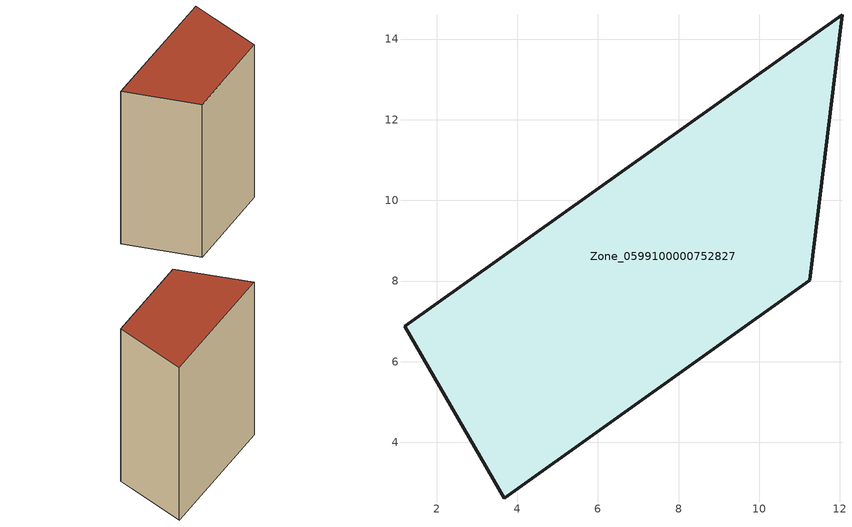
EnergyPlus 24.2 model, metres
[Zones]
Zone_0599100000752827
 floor ground (C_G): 3.67,2.62 1.2,6.88 12.05,14.6 11.25,8.02 z0
 wall outside (C_F): 12.05,14.6 1.2,6.88 3.67,2.62 11.25,8.02 12.05,14.6 z0:9.15
 roof outside (C_R): 1.2,6.88 3.67,2.62 11.25,8.02 12.05,14.6 z9.15
[BUILDING]
Pand.0599100000752827: North Axis=0; Terrain=City; Loads Convergence Tolerance Value=0.04; Temperature Convergence Tolerance Value=0.4; Solar Distribution=FullExterior; Maximum Number of Warmup Days=25; Minimum Number of Warmup Days=1
[Site:Location]
Rotterdam.The.Hague.AP_ZH_NLD Design_Conditions: Latitude=51.96; Longitude=4.45; Time Zone=1; Elevation=-4.5
[SITE:GROUNDTEMPERATURE:BUILDINGSURFACE]
18, 18, 18, 18, 18, 18, 18, 18, 18, 18, 18, 18
[MATERIAL] Thermal Absorptance=0.9; Solar Absorptance=0.7; Visible Absorptance=0.7
Name | Roughness | Thickness | Conductivity | Density | Specific Heat
G.TI.2006-2014 | MediumSmooth | 0.15 | 0.06 | 540 | 1210
F.TI.2006-2014 | Rough | 0.3 | 0.12 | 1920 | 840
R.TI.2006-2014 | MediumRough | 0.2 | 0.08 | 1500 | 1000
[CONSTRUCTION]
C_G: G.TI.2006-2014
C_F: F.TI.2006-2014
C_R: R.TI.2006-2014
[ZONE]
Zone_0599100000752827: Type=1; Multiplier=1; Ceiling Height=Autocalculate; Volume=Autocalculate; Floor Area=autocalculate; Part of Total Floor Area=Yes
[ZONEINFILTRATION:DESIGNFLOWRATE]
Infil_Zone_0599100000752827: Zone or ZoneList or Space or SpaceList=Zone_0599100000752827; Schedule=AlwaysOn; Design Flow Rate Calculation Method=Flow/Area; Flow Rate per Floor Area=0.0015; Constant Term Coefficient=1; Temperature Term Coefficient=0; Velocity Term Coefficient=0; Velocity Squared Term Coefficient=0
[HVACTEMPLATE:ZONE:IDEALLOADSAIRSYSTEM]
Zone_0599100000752827: Maximum Heating Supply Air Temperature=50; Minimum Cooling Supply Air Temperature=13; Maximum Heating Supply Air Humidity Ratio=0.0156; Minimum Cooling Supply Air Humidity Ratio=0.0077; Heating Limit=NoLimit; Cooling Limit=NoLimit; Dehumidification Control Type=ConstantSensibleHeatRatio; Cooling Sensible Heat Ratio=0.7; Dehumidification Setpoint=60; Humidification Control Type=None; Humidification Setpoint=30; Outdoor Air Method=None; Outdoor Air Flow Rate per Person=0.00944; Outdoor Air Flow Rate per Zone Floor Area=0; Outdoor Air Flow Rate per Zone=0; Demand Controlled Ventilation Type=None; Outdoor Air Economizer Type=NoEconomizer; Heat Recovery Type=None; Sensible Heat Recovery Effectiveness=0.7; Latent Heat Recovery Effectiveness=0.65
[ZONECONTROL:THERMOSTAT]
ThermostatControl_Zone_0599100000752827: Zone or ZoneList=Zone_0599100000752827; Control Type Schedule=DualSetpointControlType; Control 1=Thermostat_Zone_0599100000752827; Temperature Difference Between Cutout And Setpoint=0
[THERMOSTATSETPOINT:DUALSETPOINT]
Thermostat_Zone_0599100000752827: Heating Setpoint Temperature Schedule=HeatingSetpoint_Zone_0599100000752827; Cooling Setpoint Temperature Schedule=CoolingSetpoint_Zone_0599100000752827
[SCHEDULE:COMPACT]
HeatingSetpoint_Zone_0599100000752827: Through: 12/31, For: AllDays, Until: 24:00, 21
CoolingSetpoint_Zone_0599100000752827: Through: 12/31, For: AllDays, Until: 24:00, 24
DualSetpointControlType: Through: 12/31, For: AllDays, Until: 24:00, 4
AlwaysOn: Through: 12/31, For: AllDays, Until: 24:00, 1
